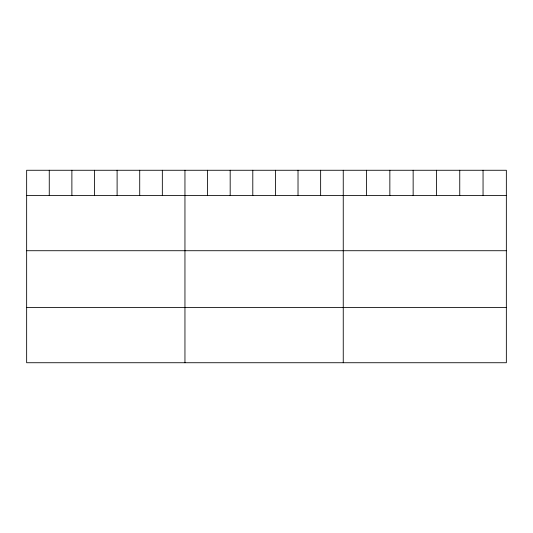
<?xml version="1.0" encoding="UTF-8"?>
<svg xmlns="http://www.w3.org/2000/svg" width="533" height="533" viewBox="0 0 533 533"><rect width="100%" height="100%" fill="white"/><g stroke="black" fill="none" stroke-linecap="round" stroke-linejoin="round"><path stroke-width="0.8" d="M506.35 195.558L506.35 362.733L26.65 362.733L26.65 170.267L506.35 170.267L506.35 195.558L26.65 195.558M26.65 250.723L506.35 250.723M26.65 307.568L506.35 307.568M483.051 170.267L483.051 195.558M459.752 170.267L459.752 195.558M436.454 170.267L436.454 195.558M413.148 170.267L413.148 195.558M389.85 170.267L389.85 195.558M366.551 170.267L366.551 195.558M343.252 170.267L343.252 362.733M320.639 170.267L320.639 195.558M298.02 170.267L298.02 195.558M275.408 170.267L275.408 195.558M252.795 170.267L252.795 195.558M230.183 170.267L230.183 195.558M207.564 170.267L207.564 195.558M184.951 170.267L184.951 362.733M162.338 170.267L162.338 195.558M139.719 170.267L139.719 195.558M117.107 170.267L117.107 195.558M94.494 170.267L94.494 195.558M71.882 170.267L71.882 195.558M49.263 170.267L49.263 195.558"/></g></svg>
